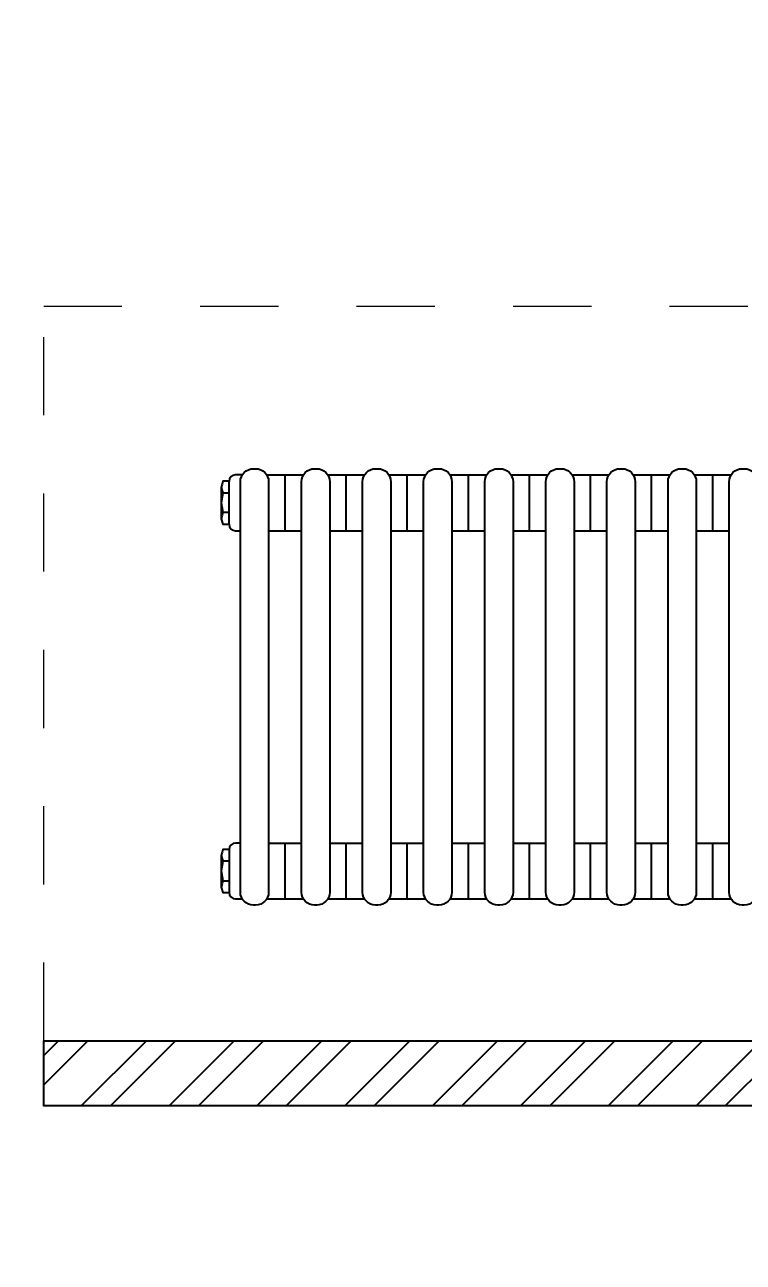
# Model space of a CAD drawing. Header units: millimetres. Extents: x -3929 to 624051, y 52832 to 514950.
# Drawn here: x 67707 to 73217, y 70767 to 80262 of the extents above; entities that cross this region are included whole.
import ezdxf

# ---------------------------------------------------------------- set-up
doc = ezdxf.new("R2010")
doc.units = ezdxf.units.MM
doc.linetypes.add('Dash', pattern=[11.999999, 6, -6])
doc.layers.add('RC_A-WALL-PATT_GazBeton', color=252, linetype='Continuous', lineweight=9)
doc.layers.add('оборуд тонк', color=170, linetype='Continuous')

msp = doc.modelspace()

# ---------------------------------------------------------------- hatches: boundary and pattern name
at = {"layer": 'RC_A-WALL-PATT_GazBeton', "lineweight": 25, "ltscale": 10}
h = msp.add_hatch(dxfattribs=at)
h.set_pattern_fill('ANSI32', scale=50)
h.set_pattern_definition([(45, (163440.6, 296583.27), (-336.7596, 336.7596), []), (45, (163665.1, 296583.27), (-336.7596, 336.7596), [])])
h.paths.add_polyline_path([(77402.807, 72466.066), (67851.874, 72466.066), (67851.874, 71967.195), (77402.807, 71967.195)])

# ---------------------------------------------------------------- linework, layer by layer
at = {"color": 7, "linetype": 'Dash', "lineweight": 20, "ltscale": 100}
msp.add_lwpolyline([(67851.874, 78103.347), (77376.491, 78103.347), (77376.491, 72466.066), (67851.874, 72466.066)], close=True, dxfattribs=at)
at = {"layer": 'RC_A-WALL-PATT_GazBeton', "color": 7, "lineweight": 25, "ltscale": 10}
msp.add_lwpolyline([(67851.874, 72466.066), (77402.807, 72466.066), (77402.807, 71967.195), (67851.874, 71967.195)], close=True, dxfattribs=at)
at = {"layer": 'оборуд тонк', "color": 7}
for points in [[(69577.025, 76755.582), (69577.025, 73607.592, -0.41421356), (69477.025, 73507.592), (69460.305, 73507.592, -0.41421356), (69360.305, 73607.592), (69360.305, 76755.582, -0.41421356), (69460.305, 76855.582), (69477.025, 76855.582, -0.41421356)], [(70045.555, 76755.582), (70045.555, 73607.592, -0.41421356), (69945.555, 73507.592), (69928.836, 73507.592, -0.41421356), (69828.836, 73607.592), (69828.836, 76755.582, -0.41421356), (69928.836, 76855.582), (69945.555, 76855.582, -0.41421356)], [(70514.086, 76755.582), (70514.086, 73607.592, -0.41421356), (70414.086, 73507.592), (70397.367, 73507.592, -0.41421356), (70297.367, 73607.592), (70297.367, 76755.582, -0.41421356), (70397.367, 76855.582), (70414.086, 76855.582, -0.41421356)], [(70982.617, 76755.582), (70982.617, 73607.592, -0.41421356), (70882.617, 73507.592), (70865.897, 73507.592, -0.41421356), (70765.897, 73607.592), (70765.897, 76755.582, -0.41421356), (70865.897, 76855.582), (70882.617, 76855.582, -0.41421356)], [(71451.147, 76755.582), (71451.147, 73607.592, -0.41421356), (71351.147, 73507.592), (71334.428, 73507.592, -0.41421356), (71234.428, 73607.592), (71234.428, 76755.582, -0.41421356), (71334.428, 76855.582), (71351.147, 76855.582, -0.41421356)], [(71919.678, 76755.582), (71919.678, 73607.592, -0.41421356), (71819.678, 73507.592), (71802.959, 73507.592, -0.41421356), (71702.959, 73607.592), (71702.959, 76755.582, -0.41421356), (71802.959, 76855.582), (71819.678, 76855.582, -0.41421356)], [(72388.208, 76755.582), (72388.208, 73607.592, -0.41421356), (72288.208, 73507.592), (72271.489, 73507.592, -0.41421356), (72171.489, 73607.592), (72171.489, 76755.582, -0.41421356), (72271.489, 76855.582), (72288.208, 76855.582, -0.41421356)], [(72856.739, 76755.582), (72856.739, 73607.592, -0.41421356), (72756.739, 73507.592), (72740.02, 73507.592, -0.41421356), (72640.02, 73607.592), (72640.02, 76755.582, -0.41421356), (72740.02, 76855.582), (72756.739, 76855.582, -0.41421356)], [(73325.27, 76755.582), (73325.27, 73607.592, -0.41421356), (73225.27, 73507.592), (73208.55, 73507.592, -0.41421356), (73108.55, 73607.592), (73108.55, 76755.582, -0.41421356), (73208.55, 76855.582), (73225.27, 76855.582, -0.41421356)]]:
    msp.add_lwpolyline(points, format="xyb", close=True, dxfattribs=at)
for points in [[(69273.155, 76519.354), (69226.04, 76519.354), (69219.734, 76498.335), (69213.428, 76471.01), (69226.04, 76428.972), (69273.155, 76428.972), (69273.155, 76758.972), (69226.04, 76758.972), (69219.734, 76737.953), (69213.428, 76712.73), (69226.04, 76670.692), (69219.734, 76637.061), (69213.428, 76595.023), (69219.734, 76552.985), (69226.04, 76519.354)], [(69562.296, 76807.819), (69843.565, 76807.819)], [(69702.93, 76380.125), (69702.93, 76807.819)], [(70030.827, 76807.819), (70312.095, 76807.819)], [(70171.461, 76380.125), (70171.461, 76807.819)], [(70499.357, 76807.819), (70780.626, 76807.819)], [(70639.992, 76380.125), (70639.992, 76807.819)], [(70967.888, 76807.819), (71249.156, 76807.819)], [(71108.522, 76380.125), (71108.522, 76807.819)], [(71436.419, 76807.819), (71717.687, 76807.819)], [(71577.053, 76380.125), (71577.053, 76807.819)], [(71904.949, 76807.819), (72186.218, 76807.819)], [(72045.584, 76380.125), (72045.584, 76807.819)], [(72373.48, 76807.819), (72654.748, 76807.819)], [(72514.114, 76380.125), (72514.114, 76807.819)], [(72842.011, 76807.819), (73123.279, 76807.819)], [(72982.645, 76380.125), (72982.645, 76807.819)], [(69213.428, 76712.73), (69213.428, 76471.01)], [(69226.04, 76670.692), (69273.155, 76670.692)], [(69577.025, 76380.125), (69828.836, 76380.125)], [(70045.555, 76380.125), (70297.367, 76380.125)], [(70514.086, 76380.125), (70765.897, 76380.125)], [(70982.617, 76380.125), (71234.428, 76380.125)], [(71451.147, 76380.125), (71702.959, 76380.125)], [(71919.678, 76380.125), (72171.489, 76380.125)], [(72388.208, 76380.125), (72640.02, 76380.125)], [(72856.739, 76380.125), (73108.55, 76380.125)], [(69577.025, 73983.049), (69828.836, 73983.049)], [(69702.93, 73555.354), (69702.93, 73983.049)], [(70045.555, 73983.049), (70297.367, 73983.049)], [(70171.461, 73555.354), (70171.461, 73983.049)], [(70514.086, 73983.049), (70765.897, 73983.049)], [(70639.992, 73555.354), (70639.992, 73983.049)], [(70982.617, 73983.049), (71234.428, 73983.049)], [(71108.522, 73555.354), (71108.522, 73983.049)], [(71451.147, 73983.049), (71702.959, 73983.049)], [(71577.053, 73555.354), (71577.053, 73983.049)], [(71919.678, 73983.049), (72171.489, 73983.049)], [(72045.584, 73555.354), (72045.584, 73983.049)], [(72388.208, 73983.049), (72640.02, 73983.049)], [(72514.114, 73555.354), (72514.114, 73983.049)], [(72856.739, 73983.049), (73108.55, 73983.049)], [(72982.645, 73555.354), (72982.645, 73983.049)], [(69273.155, 73934.202), (69226.04, 73934.202), (69219.734, 73913.183), (69213.428, 73887.96), (69213.428, 73646.24), (69226.04, 73604.202), (69273.155, 73604.202)], [(69213.428, 73887.96), (69226.04, 73845.921), (69219.734, 73812.291), (69213.428, 73770.253), (69219.734, 73728.214), (69226.04, 73694.584), (69219.734, 73673.565), (69213.428, 73646.24)], [(69226.04, 73845.921), (69273.155, 73845.921)], [(69226.04, 73694.584), (69273.155, 73694.584)], [(69562.296, 73555.354), (69843.565, 73555.354)], [(70030.827, 73555.354), (70312.095, 73555.354)], [(70499.357, 73555.354), (70780.626, 73555.354)], [(70967.888, 73555.354), (71249.156, 73555.354)], [(71436.419, 73555.354), (71717.687, 73555.354)], [(71904.949, 73555.354), (72186.218, 73555.354)], [(72373.48, 73555.354), (72654.748, 73555.354)], [(72842.011, 73555.354), (73123.279, 73555.354)]]:
    msp.add_lwpolyline(points, dxfattribs=at)
for points in [[(69375.034, 76807.819), (69323.155, 76807.819, 0.41421356), (69273.155, 76757.819, -0.41421356)], [(69273.155, 76430.125, 0.41421356), (69323.155, 76380.125), (69360.305, 76380.125)], [(69360.305, 73983.049), (69323.155, 73983.049, 0.41421356), (69273.155, 73933.049), (69273.155, 73605.354, 0.41421356), (69323.155, 73555.354), (69375.034, 73555.354)]]:
    msp.add_lwpolyline(points, format="xyb", dxfattribs=at)

doc.saveas('drawing.dxf')
